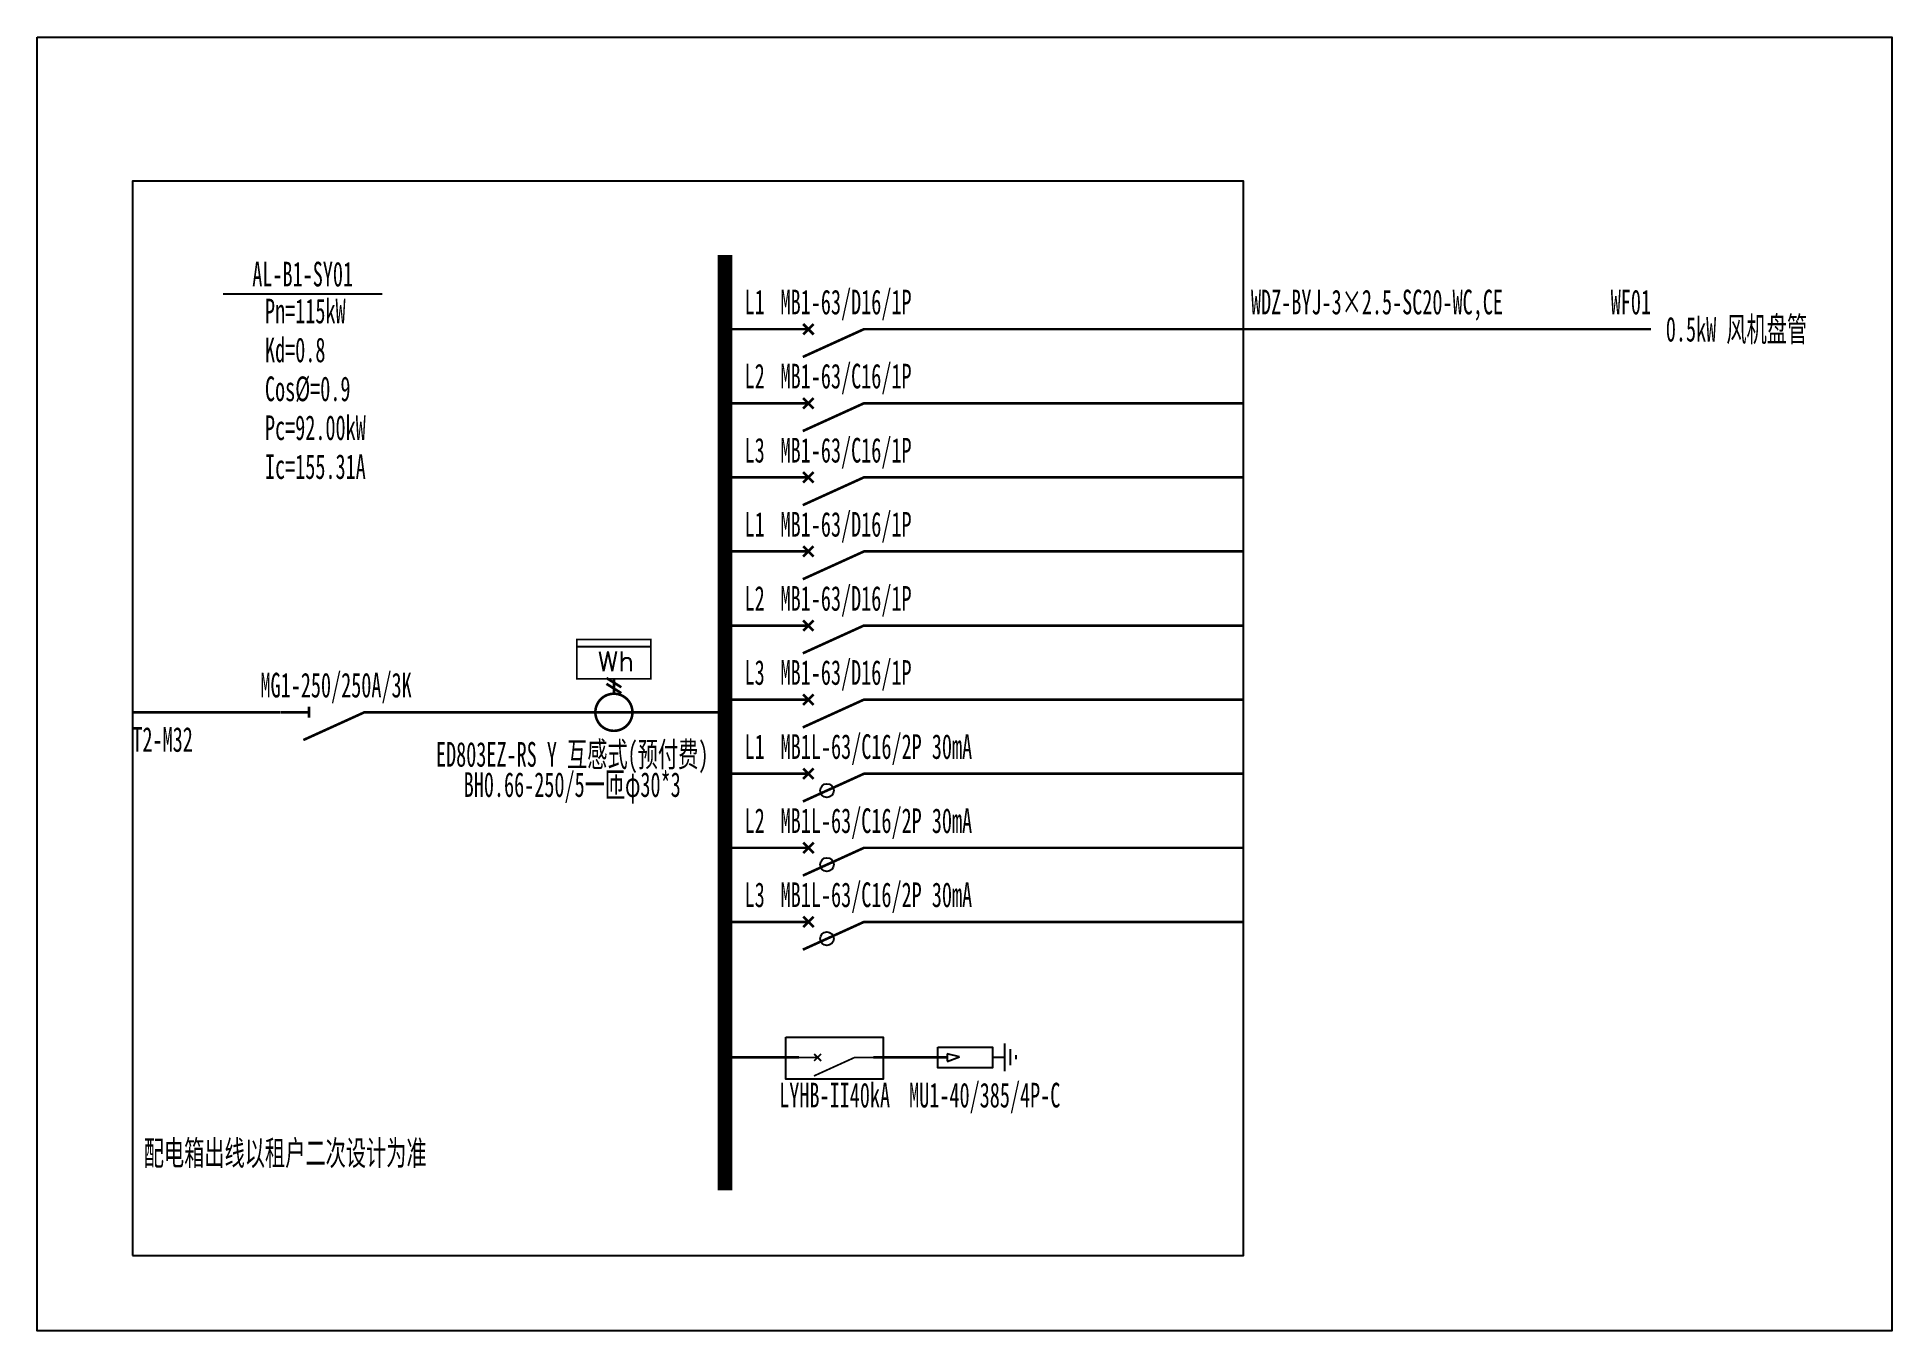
# Model space of a CAD drawing. Extents: x 1407289 to 1411796, y 419598 to 422741.
import ezdxf
from ezdxf.enums import TextEntityAlignment as Align

# ---------------------------------------------------------------- set-up
doc = ezdxf.new("R2010")
doc.units = 0
doc.header["$MEASUREMENT"] = 0
doc.layers.add('系统图', color=1, linetype='Continuous')
doc.styles.add('_SIMPLEX', font='simplex_.ttf', dxfattribs={"width": 0.6})
doc.styles.add('宋体', font='', dxfattribs={"width": 0.8, "height": 3.5})
doc.styles.get('宋体').set_extended_font_data('SimSun')

# ---------------------------------------------------------------- blocks, each defined once
blk = doc.blocks.new('$element$00000189')
at = {"const_width": 0.0233}
for points in [[(0, 0), (0, -1)], [(0.167, -0.5), (0.3, -0.5)], [(0.256, -0.433), (0.172, -0.567)], [(0.308, -0.433), (0.225, -0.567)]]:
    blk.add_lwpolyline(points, dxfattribs=at)
blk.add_lwpolyline([(0, -0.333, 1), (0, -0.667, 1), (0, -0.333)], format="xyb", close=True, dxfattribs=at)
at = {"flags": 9}
blk.add_attdef('S', (0, 0), '', height=0.00000667, dxfattribs=at)
blk = doc.blocks.new('$element$00000492')
blk.add_line((0.173, 0), (0.173, -1))
at = {"const_width": 0.0233}
blk.add_lwpolyline([(-0.267, 0), (0.267, 0), (0.267, -1), (-0.267, -1), (-0.267, 0)], dxfattribs=at)
at = {"style": '_SIMPLEX'}
blk.add_text('Wh', height=0.2667, rotation=270, dxfattribs=at).set_placement((-0.161, -0.281))
at = {"flags": 9}
blk.add_attdef('S', (0, 0), '', height=0.00000667, dxfattribs=at)
blk.add_attdef('S', (0, 0), '', height=0.00000667, dxfattribs=at)
blk.add_attdef('S', (0, 0), '', height=0.00000667, dxfattribs=at)
blk = doc.blocks.new('$element$00000497')
at = {"const_width": 0.0233}
for points in [[(0, 0), (0, -0.25)], [(0, -1), (0, -0.75), (-0.25, -0.2)], [(-0.047, -0.297), (0.047, -0.203)], [(-0.047, -0.203), (0.047, -0.297)]]:
    blk.add_lwpolyline(points, dxfattribs=at)
at = {"flags": 9}
blk.add_attdef('S', (0, 0), '', height=0.00000667, dxfattribs=at)
blk = doc.blocks.new('$element$00000525')
at = {"const_width": 0.0233}
for points in [[(0, 0), (0, -0.25)], [(-0.25, -0.2), (0, -0.75), (0, -1)], [(-0.047, -0.203), (0.047, -0.297)], [(0.047, -0.203), (-0.047, -0.297)]]:
    blk.add_lwpolyline(points, dxfattribs=at)
blk.add_circle((-0.151, -0.417), 0.0615)
at = {"flags": 9}
blk.add_attdef('S', (0, 0), '', height=0.00000667, dxfattribs=at)
blk = doc.blocks.new('$element$00000519')
at = {"const_width": 0.0233}
for points in [[(0, 0), (0, -0.25)], [(0, -1), (0, -0.75), (-0.25, -0.2)], [(-0.05, -0.25), (0.05, -0.25)]]:
    blk.add_lwpolyline(points, dxfattribs=at)
at = {"flags": 9}
blk.add_attdef('S', (0, 0), '', height=0.00000667, dxfattribs=at)

msp = doc.modelspace()

# ---------------------------------------------------------------- linework, layer by layer
at = {"color": 0, "linetype": 'ByBlock'}
for p, q in [((1407741.1, 422117.4), (1408127.3, 422117.4)), ((1409639.4, 420296.5), (1409639.4, 420229.3)), ((1409529.7, 420263.5), (1409500.4, 420271.4)), ((1409500.4, 420271.4), (1409500.4, 420253.2)), ((1409500.4, 420252.7), (1409529.7, 420263.5)), ((1409610.2, 420263.3), (1409638.3, 420263.3)), ((1409653.2, 420282.5), (1409653.2, 420243.3)), ((1409667, 420268.1), (1409667, 420258.3))]:
    msp.add_line(p, q, dxfattribs=at)
for points in [[(1407520.4, 419781), (1410220.4, 419781), (1410220.4, 422391.6), (1407520.4, 422391.6)], [(1409108.4, 420311.8), (1409345, 420311.8), (1409345, 420209.8), (1409108.4, 420209.8)], [(1409477.6, 420287.5), (1409610.4, 420287.5), (1409610.4, 420237.4), (1409477.6, 420237.4)]]:
    msp.add_lwpolyline(points, close=True, dxfattribs=at)
for points, const_width in [([(1408960.4, 422211.6), (1408960.4, 419939.4)], 36), ([(1408960.3, 422031.6), (1409095.4, 422031.6)], 6.3), ([(1409365.3, 422031.6), (1411210.3, 422031.6)], 6.3), ([(1408960.3, 421851.6), (1409095.4, 421851.6)], 6.3), ([(1409365.3, 421851.6), (1410220.4, 421851.6)], 6.3), ([(1408960.3, 421671.6), (1409095.3, 421671.6)], 6.3), ([(1409365.3, 421671.6), (1410220.3, 421671.6)], 6.3), ([(1408960.3, 421491.6), (1409095.3, 421491.6)], 6.3), ([(1409365.3, 421491.6), (1410220.3, 421491.6)], 6.3), ([(1408960.3, 421311.6), (1409095.3, 421311.6)], 6.3), ([(1409365.3, 421311.6), (1410220.3, 421311.6)], 6.3), ([(1407520.4, 421100.9), (1407880.4, 421100.9)], 6.3), ([(1408150.4, 421100.9), (1408960.4, 421100.9)], 6.3), ([(1408960.3, 421131.6), (1409095.3, 421131.6)], 6.3), ([(1409365.3, 421131.6), (1410220.3, 421131.6)], 6.3), ([(1408960.5, 420951.6), (1409095.5, 420951.6)], 6.3), ([(1409365.5, 420951.6), (1410220.5, 420951.6)], 6.3), ([(1408960.5, 420771.6), (1409095.5, 420771.6)], 6.3), ([(1409365.5, 420771.6), (1410220.5, 420771.6)], 6.3), ([(1408960.5, 420591.6), (1409095.5, 420591.6)], 6.3), ([(1409365.5, 420591.6), (1410220.5, 420591.6)], 6.3), ([(1408960.4, 420262.3), (1409140.4, 420262.3)], 6.3), ([(1409320.4, 420262.3), (1409500.4, 420262.3)], 6.3)]:
    msp.add_lwpolyline(points, dxfattribs=dict(at, const_width=const_width))
at = {"layer": '系统图'}
msp.add_lwpolyline([(1407288.9, 422741.2), (1411795.6, 422741.2), (1411795.6, 419597.9), (1407288.9, 419597.9)], close=True, dxfattribs=at)

# ---------------------------------------------------------------- block references
at = {"color": 0, "linetype": 'ByBlock', "rotation": 90}
for name, p, xscale, yscale, zscale in [('$element$00000497', (1409095.4, 422031.6), 270, 270, 270), ('$element$00000497', (1409095.3, 422031.6), 270, 270, 270), ('$element$00000497', (1409095.4, 421851.6), 270, 270, 270), ('$element$00000497', (1409095.3, 421851.6), 270, 270, 270), ('$element$00000497', (1409095.3, 421671.6), 270, 270, 270), ('$element$00000497', (1409095.3, 421491.6), 270, 270, 270), ('$element$00000497', (1409095.3, 421491.6), 270, 270, 270), ('$element$00000497', (1409095.3, 421311.6), 270, 270, 270), ('$element$00000497', (1409095.3, 421311.6), 270, 270, 270), ('$element$00000492', (1408600.4, 421229.9), 180, 180, 180), ('$element$00000189', (1408555.4, 421100.9), 270, 270, 270), ('$element$00000497', (1409095.3, 421131.6), 270, 270, 270), ('$element$00000519', (1407881.8, 421100.9), 270, 270, 270), ('$element$00000525', (1409095.5, 420951.6), 270, 270, 270), ('$element$00000525', (1409095.5, 420771.6), 270, 270, 270), ('$element$00000525', (1409095.5, 420591.6), 270, 270, 270), ('$element$00000497', (1409140.4, 420262.3), 180, 180, 180)]:
    msp.add_blockref(name, p, dxfattribs=dict(at, xscale=xscale, yscale=yscale, zscale=zscale))

# ---------------------------------------------------------------- texts
at = {"color": 0, "linetype": 'ByBlock', "style": '宋体', "width": 0.6}
for s, p in [('AL-B1-SY01', (1407934.2, 422117.4)), ('L1', (1409032.4, 422049.6)), ('L2', (1409032.4, 421869.6)), ('L3', (1409032.4, 421689.6)), ('L1', (1409032.3, 421509.6)), ('L2', (1409032.3, 421329.6)), ('L3', (1409032.3, 421149.6)), ('L1', (1409032.5, 420969.6)), ('L2', (1409032.5, 420789.6)), ('L3', (1409032.5, 420609.6))]:
    msp.add_text(s, height=60, dxfattribs=at).set_placement(p, align=Align.BOTTOM_CENTER)
for s, p in [('Pn=115kW', (1407842.6, 422045.8)), ('Kd=0.8', (1407842.6, 421951.3)), ('Cos%%C=0.9', (1407842.6, 421856.8)), ('Pc=92.00kW', (1407842.6, 421762.3)), ('Ic=155.31A', (1407842.6, 421667.8)), ('配电箱出线以租户二次设计为准', (1407548, 420000.3))]:
    msp.add_text(s, height=60, dxfattribs=at).set_placement(p)
at = {"color": 110, "linetype": 'ByBlock', "style": '宋体', "width": 0.6}
for p in [(1409095.3, 422049.6), (1409095.3, 421509.6), (1409095.3, 421329.6), (1409095.3, 421149.6)]:
    msp.add_text('MB1-63/D16/1P', height=60, dxfattribs=at).set_placement(p, align=Align.BOTTOM_LEFT)
at = {"color": 0, "linetype": 'ByBlock', "style": '宋体', "width": 0.6}
msp.add_text('WDZ-BYJ-3×2.5-SC20-WC,CE', height=60, dxfattribs=at).set_placement((1410238.3, 422049.6), align=Align.BOTTOM_LEFT)
msp.add_text('WF01', height=60, dxfattribs=at).set_placement((1411210.3, 422049.6), align=Align.BOTTOM_RIGHT)
msp.add_text('0.5kW 风机盘管', height=60, dxfattribs=at).set_placement((1411246.3, 422031.6), align=Align.MIDDLE_LEFT)
at = {"color": 40, "linetype": 'ByBlock', "style": '宋体', "width": 0.6}
for p in [(1409095.3, 421869.6), (1409095.3, 421689.6)]:
    msp.add_text('MB1-63/C16/1P', height=60, dxfattribs=at).set_placement(p, align=Align.BOTTOM_LEFT)
at = {"color": 4, "linetype": 'ByBlock', "style": '宋体', "width": 0.6}
msp.add_text('MG1-250/250A/3K', height=60, dxfattribs=at).set_placement((1408015.4, 421118.9), align=Align.BOTTOM_CENTER)
at = {"color": 0, "linetype": 'ByBlock', "style": '宋体', "width": 0.6}
msp.add_text('T2-M32', height=60, dxfattribs=at).set_placement((1407520.4, 421064.9), align=Align.TOP_LEFT)
at = {"color": 2, "linetype": 'ByBlock', "style": '宋体', "width": 0.6}
msp.add_text('ED803EZ-RS Y 互感式(预付费)', height=60, dxfattribs=at).set_placement((1408589.1, 421028.7), align=Align.TOP_CENTER)
at = {"color": 3, "linetype": 'ByBlock', "style": '宋体', "width": 0.6}
for p in [(1409095.5, 420969.6), (1409095.5, 420789.6), (1409095.5, 420609.6)]:
    msp.add_text('MB1L-63/C16/2P 30mA', height=60, dxfattribs=at).set_placement(p, align=Align.BOTTOM_LEFT)
msp.add_text('BH0.66-250/5一匝φ30*3', height=60, dxfattribs=at).set_placement((1408589.1, 420955.2), align=Align.TOP_CENTER)
at = {"color": 40, "linetype": 'ByBlock', "style": '宋体', "width": 0.6}
msp.add_text('LYHB-II40kA', height=60, dxfattribs=at).set_placement((1409226.7, 420200.8), align=Align.TOP_CENTER)
at = {"color": 30, "linetype": 'ByBlock', "style": '宋体', "width": 0.6}
msp.add_text('MU1-40/385/4P-C', height=60, dxfattribs=at).set_placement((1409591.4, 420200.8), align=Align.TOP_CENTER)

doc.saveas('drawing.dxf')
